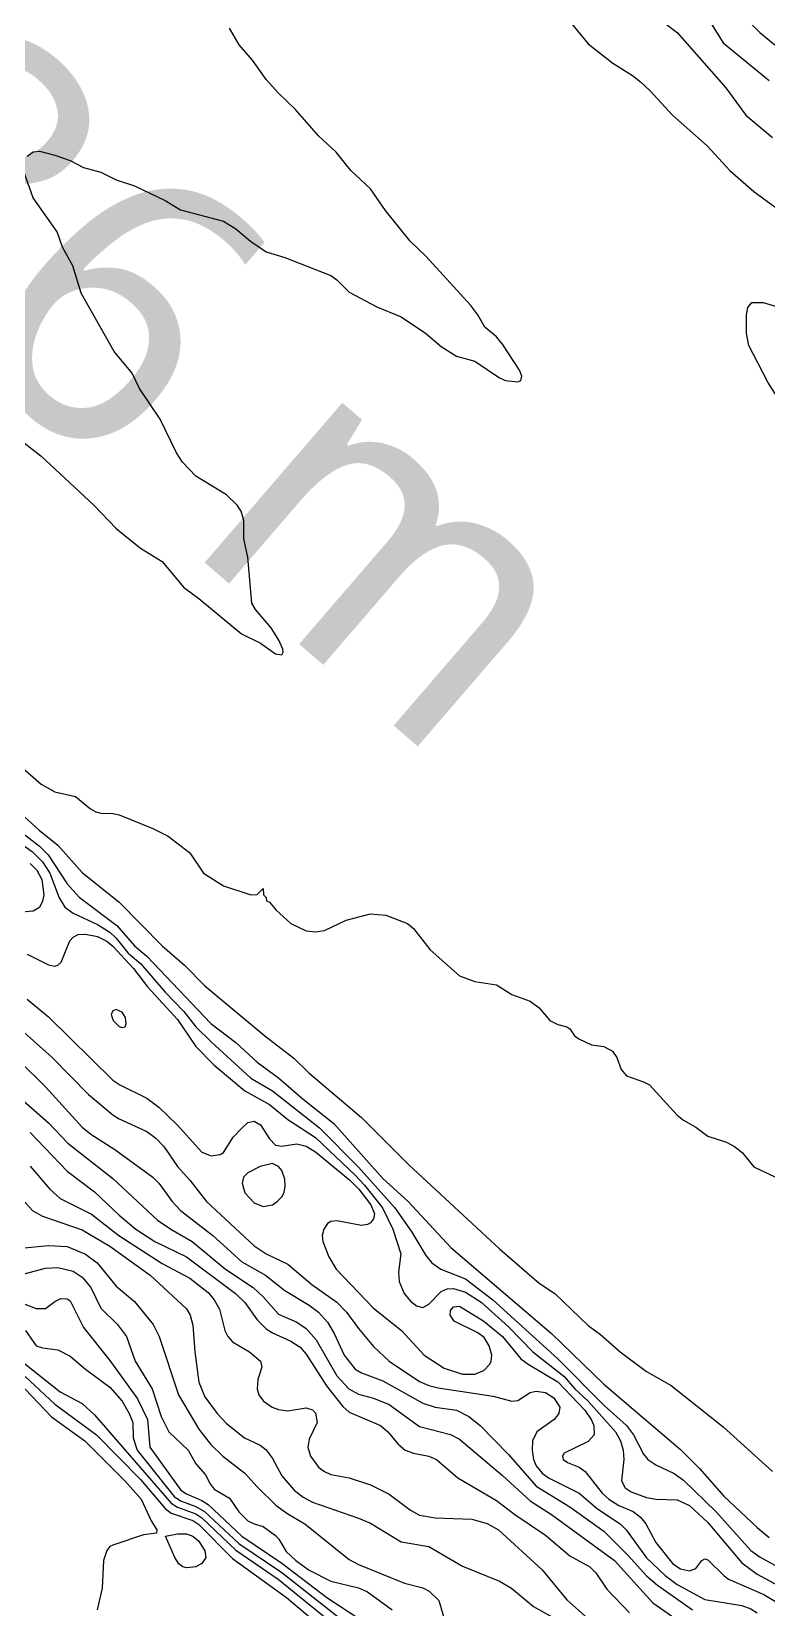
# Model space of a CAD drawing. Extents: x 474277 to 475042, y 254928 to 255625.
# Drawn here: x 474444.05 to 474462.47, y 255255.24 to 255294.67 of the extents above; entities that cross this region are included whole.
import ezdxf

# ---------------------------------------------------------------- set-up
doc = ezdxf.new("R2010")
doc.units = 0
doc.header["$MEASUREMENT"] = 0
doc.layers.add('BaseMapV2_DTM_export_MonNov09090547073261 — entities', color=1, linetype='CONTINUOUS')
doc.styles.get("Standard").update_dxf_attribs({"font": 'romans.shx'})

msp = doc.modelspace()

# ---------------------------------------------------------------- linework, layer by layer
at = {"layer": 'BaseMapV2_DTM_export_MonNov09090547073261 — entities', "color": 15, "linetype": 'Continuous', "true_color": 0xb7484b}
for points in [[(474461.338, 255295.568, 85.25), (474462.253, 255294.648, 85.25), (474462.63, 255294.341, 85.25)], [(474443.938, 255291.559, 86), (474444.091, 255291.661, 86), (474444.244, 255291.682, 86), (474444.628, 255291.581, 86), (474445.011, 255291.446, 86), (474445.347, 255291.274, 86), (474445.778, 255291.158, 86), (474446.161, 255290.964, 86), (474446.621, 255290.812, 86), (474447.388, 255290.452, 86), (474447.772, 255290.217, 86), (474448.845, 255289.932, 86), (474449.156, 255289.74, 86), (474449.522, 255289.434, 86), (474449.918, 255289.17, 86), (474450.379, 255289.025, 86), (474451.529, 255288.573, 86), (474451.682, 255288.463, 86), (474451.989, 255288.157, 86), (474452.679, 255287.795, 86), (474453.292, 255287.538, 86), (474453.899, 255287.133, 86), (474454.289, 255286.8, 86), (474454.672, 255286.562, 86), (474455.132, 255286.434, 86), (474455.746, 255286.014, 86), (474455.899, 255285.95, 86), (474456.206, 255285.917, 86), (474456.283, 255285.955, 86), (474456.306, 255286.06, 86), (474456.248, 255286.213, 86), (474455.823, 255286.862, 86), (474455.669, 255287.042, 86), (474455.383, 255287.287, 86), (474455.207, 255287.593, 86), (474455.035, 255287.823, 86), (474453.906, 255289.06, 86), (474453.511, 255289.434, 86), (474452.897, 255290.2, 86), (474452.52, 255290.737, 86), (474452.033, 255291.197, 86), (474451.666, 255291.657, 86), (474451.222, 255292.068, 86), (474450.643, 255292.731, 86), (474450.225, 255293.129, 86), (474449.918, 255293.475, 86), (474449.57, 255293.958, 86), (474449.238, 255294.341, 86), (474448.998, 255294.756, 86)], [(474457.433, 255295.013, 86), (474457.969, 255294.362, 86), (474458.583, 255293.88, 86), (474459.075, 255293.574, 86), (474459.273, 255293.417, 86), (474459.515, 255293.191, 86), (474460.07, 255292.577, 86), (474460.942, 255291.811, 86), (474461.507, 255291.197, 86), (474462.11, 255290.673, 86), (474462.753, 255290.2, 86)], [(474459.882, 255294.878, 85.75), (474460.193, 255294.644, 85.75), (474461.41, 255293.267, 85.75), (474461.908, 255292.577, 85.75), (474462.57, 255292.024, 85.75)], [(474460.94, 255295.031, 85.5), (474461.343, 255294.392, 85.5), (474462.493, 255293.444, 85.5)], [(474443.79, 255284.45, 86), (474444.28, 255284.066, 86), (474445.603, 255282.84, 86), (474446.161, 255282.255, 86), (474446.775, 255281.763, 86), (474447.311, 255281.425, 86), (474447.848, 255280.789, 86), (474448.232, 255280.505, 86), (474449.3, 255279.619, 86), (474449.775, 255279.389, 86), (474450.148, 255279.121, 86), (474450.302, 255279.097, 86), (474450.34, 255279.159, 86), (474450.334, 255279.236, 86), (474450.231, 255279.466, 86), (474450.036, 255279.772, 86), (474449.646, 255280.233, 86), (474449.552, 255280.386, 86), (474449.452, 255281.536, 86), (474449.357, 255281.996, 86), (474449.355, 255282.456, 86), (474449.289, 255282.686, 86), (474449.19, 255282.84, 86), (474448.922, 255283.097, 86), (474448.155, 255283.557, 86), (474447.825, 255283.913, 86), (474447.672, 255284.143, 86), (474447.263, 255284.986, 86), (474446.744, 255285.753, 86), (474446.561, 255286.137, 86), (474446.113, 255286.673, 86), (474445.286, 255288.13, 86), (474445.079, 255288.82, 86), (474444.826, 255289.28, 86), (474444.686, 255289.664, 86), (474444.091, 255290.515, 86), (474443.873, 255291.121, 86)], [(474462.847, 255285.293, 86.25), (474462.46, 255285.907, 86.25), (474461.981, 255286.827, 86.25), (474461.921, 255287.133, 86.25), (474461.923, 255287.593, 86.25), (474461.957, 255287.771, 86.25), (474462.059, 255287.9, 86.25), (474462.34, 255287.904, 86.25), (474462.877, 255287.738, 86.25)], [(474443.229, 255276.782, 86.25), (474444.289, 255275.862, 86.25), (474444.628, 255275.671, 86.25), (474445.149, 255275.555, 86.25), (474445.519, 255275.249, 86.25), (474445.654, 255275.172, 86.25), (474445.778, 255275.136, 86.25), (474446.085, 255275.132, 86.25), (474446.238, 255275.098, 86.25), (474447.081, 255274.754, 86.25), (474447.465, 255274.562, 86.25), (474448.002, 255274.152, 86.25), (474448.349, 255273.638, 86.25), (474448.845, 255273.321, 86.25), (474449.535, 255273.102, 86.25), (474449.688, 255273.104, 86.25), (474449.842, 255273.258, 86.25), (474449.85, 255273.102, 86.25), (474449.918, 255273.033, 86.25), (474449.926, 255272.948, 86.25), (474449.995, 255272.914, 86.25), (474450.164, 255272.718, 86.25), (474450.532, 255272.386, 86.25), (474450.915, 255272.201, 86.25), (474451.145, 255272.173, 86.25), (474451.375, 255272.207, 86.25), (474451.912, 255272.469, 86.25), (474452.525, 255272.623, 86.25), (474452.909, 255272.589, 86.25), (474453.446, 255272.386, 86.25), (474453.599, 255272.256, 86.25), (474454.017, 255271.721, 86.25), (474454.749, 255271.073, 86.25), (474455.132, 255270.932, 86.25), (474455.669, 255270.849, 86.25), (474456.053, 255270.613, 86.25), (474456.513, 255270.445, 86.25), (474456.743, 255270.274, 86.25), (474457.009, 255269.958, 86.25), (474457.203, 255269.857, 86.25), (474457.434, 255269.805, 86.25), (474457.509, 255269.754, 86.25), (474457.626, 255269.575, 86.25), (474457.728, 255269.498, 86.25), (474458.046, 255269.353, 86.25), (474458.353, 255269.307, 86.25), (474458.573, 255269.191, 86.25), (474458.681, 255269.038, 86.25), (474458.789, 255268.731, 86.25), (474458.927, 255268.578, 86.25), (474459.35, 255268.428, 86.25), (474459.496, 255268.348, 86.25), (474460.193, 255267.595, 86.25), (474460.346, 255267.465, 86.25), (474460.653, 255267.294, 86.25), (474460.96, 255267.071, 86.25), (474461.42, 255266.92, 86.25), (474461.623, 255266.814, 86.25), (474461.812, 255266.661, 86.25), (474462.11, 255266.299, 86.25), (474462.647, 255266.046, 86.25)], [(474443.784, 255275.135, 86.5), (474444.242, 255274.712, 86.5), (474444.704, 255274.338, 86.5), (474445.318, 255273.658, 86.5), (474446.238, 255272.913, 86.5), (474447.311, 255271.826, 86.5), (474447.873, 255271.338, 86.5), (474448.385, 255270.823, 86.5), (474449.878, 255269.575, 86.5), (474450.609, 255269.015, 86.5), (474450.981, 255268.654, 86.5), (474452.295, 255267.532, 86.5), (474453.484, 255266.354, 86.5), (474455.746, 255264.25, 86.5), (474456.743, 255263.395, 86.5), (474457.129, 255263.134, 86.5), (474457.969, 255262.338, 86.5), (474458.276, 255262.111, 86.5), (474458.769, 255261.677, 86.5), (474459.426, 255261.19, 86.5), (474460.04, 255260.838, 86.5), (474461.343, 255259.805, 86.5), (474462.57, 255258.689, 86.5)], [(474443.731, 255274.712, 86.75), (474444.244, 255274.313, 86.75), (474444.463, 255274.098, 86.75), (474444.935, 255273.374, 86.75), (474445.241, 255273.045, 86.75), (474446.182, 255272.335, 86.75), (474446.621, 255271.826, 86.75), (474446.93, 255271.568, 86.75), (474448.534, 255269.881, 86.75), (474449.152, 255269.41, 86.75), (474449.688, 255268.914, 86.75), (474450.225, 255268.529, 86.75), (474450.839, 255267.99, 86.75), (474451.605, 255267.384, 86.75), (474452.832, 255266.014, 86.75), (474453.468, 255265.434, 86.75), (474454.535, 255264.284, 86.75), (474457.049, 255262.139, 86.75), (474458.353, 255260.873, 86.75), (474460.27, 255259.238, 86.75), (474460.751, 255258.763, 86.75), (474461.353, 255258.073, 86.75), (474462.187, 255257.293, 86.75), (474462.493, 255257.043, 86.75)], [(474443.631, 255274.49, 87), (474444.073, 255274.175, 87), (474444.321, 255273.927, 87), (474444.509, 255273.638, 87), (474444.742, 255273.025, 87), (474444.877, 255272.795, 87), (474445.088, 255272.642, 87), (474445.701, 255272.356, 87), (474446.008, 255272.164, 87), (474446.161, 255272.02, 87), (474446.463, 255271.645, 87), (474446.775, 255271.386, 87), (474447.388, 255270.668, 87), (474447.856, 255270.188, 87), (474448.155, 255269.801, 87), (474448.538, 255269.427, 87), (474449.535, 255268.52, 87), (474450.072, 255268.204, 87), (474451.251, 255267.274, 87), (474452.219, 255266.295, 87), (474453.134, 255265.281, 87), (474453.559, 255264.667, 87), (474453.906, 255264.087, 87), (474454.059, 255263.9, 87), (474454.282, 255263.747, 87), (474454.902, 255263.501, 87), (474455.583, 255262.98, 87), (474457.203, 255261.509, 87), (474458.353, 255260.344, 87), (474458.92, 255259.837, 87), (474459.097, 255259.607, 87), (474459.35, 255259.125, 87), (474459.459, 255258.993, 87), (474459.656, 255258.859, 87), (474460.116, 255258.639, 87), (474460.346, 255258.477, 87), (474461.158, 255257.69, 87), (474462.033, 255256.72, 87), (474462.263, 255256.546, 87), (474462.877, 255256.217, 87)], [(474444.014, 255273.885, 87.25), (474444.178, 255273.715, 87.25), (474444.302, 255273.485, 87.25), (474444.354, 255273.102, 87.25), (474444.321, 255272.937, 87.25), (474444.244, 255272.786, 87.25), (474444.091, 255272.687, 87.25), (474443.506, 255272.642, 87.25)], [(474443.938, 255271.613, 87.25), (474444.474, 255271.349, 87.25), (474444.628, 255271.32, 87.25), (474444.704, 255271.339, 87.25), (474444.787, 255271.415, 87.25), (474445.006, 255271.952, 87.25), (474445.088, 255272.042, 87.25), (474445.211, 255272.105, 87.25), (474445.395, 255272.119, 87.25), (474445.701, 255272.057, 87.25), (474445.931, 255271.941, 87.25), (474446.085, 255271.817, 87.25), (474446.597, 255271.261, 87.25), (474446.944, 255270.801, 87.25), (474447.695, 255269.983, 87.25), (474448.155, 255269.311, 87.25), (474448.615, 255268.841, 87.25), (474449.382, 255268.2, 87.25), (474449.995, 255267.858, 87.25), (474450.455, 255267.489, 87.25), (474451.145, 255267.034, 87.25), (474452.142, 255266.096, 87.25), (474452.372, 255265.846, 87.25), (474452.826, 255265.281, 87.25), (474453.081, 255264.744, 87.25), (474453.284, 255264.131, 87.25), (474453.221, 255263.67, 87.25), (474453.239, 255263.44, 87.25), (474453.368, 255263.134, 87.25), (474453.522, 255262.945, 87.25), (474453.676, 255262.832, 87.25), (474453.829, 255262.79, 87.25), (474453.982, 255262.875, 87.25), (474454.289, 255263.184, 87.25), (474454.442, 255263.251, 87.25), (474454.596, 255263.262, 87.25), (474454.902, 255263.172, 87.25), (474455.286, 255262.922, 87.25), (474455.976, 255262.302, 87.25), (474456.583, 255261.677, 87.25), (474457.356, 255261.068, 87.25), (474457.63, 255260.757, 87.25), (474457.965, 255260.45, 87.25), (474458.647, 255259.683, 87.25), (474458.777, 255259.453, 87.25), (474458.842, 255259.223, 87.25), (474458.855, 255258.993, 87.25), (474458.801, 255258.456, 87.25), (474458.89, 255258.281, 87.25), (474459.043, 255258.184, 87.25), (474459.426, 255258.044, 87.25), (474459.656, 255258.002, 87.25), (474460.193, 255257.981, 87.25), (474460.5, 255257.838, 87.25), (474460.96, 255257.412, 87.25), (474461.803, 255256.412, 87.25), (474462.187, 255256.122, 87.25), (474462.696, 255255.85, 87.25)], [(474443.938, 255270.495, 87.5), (474444.474, 255270.051, 87.5), (474446.085, 255268.47, 87.5), (474446.255, 255268.348, 87.5), (474446.928, 255268.015, 87.5), (474447.235, 255267.791, 87.5), (474447.693, 255267.351, 87.5), (474448.308, 255266.669, 87.5), (474448.538, 255266.575, 87.5), (474448.768, 255266.608, 87.5), (474448.845, 255266.665, 87.5), (474449.092, 255267.044, 87.5), (474449.305, 255267.272, 87.5), (474449.458, 255267.407, 87.5), (474449.612, 255267.444, 87.5), (474449.769, 255267.351, 87.5), (474449.995, 255267, 87.5), (474450.148, 255266.843, 87.5), (474450.302, 255266.821, 87.5), (474450.685, 255266.878, 87.5), (474450.915, 255266.817, 87.5), (474451.145, 255266.675, 87.5), (474452.01, 255265.971, 87.5), (474452.234, 255265.741, 87.5), (474452.528, 255265.357, 87.5), (474452.622, 255265.127, 87.5), (474452.602, 255265, 87.5), (474452.525, 255264.903, 87.5), (474452.449, 255264.86, 87.5), (474452.295, 255264.834, 87.5), (474451.682, 255264.95, 87.5), (474451.529, 255264.934, 87.5), (474451.452, 255264.886, 87.5), (474451.353, 255264.744, 87.5), (474451.317, 255264.591, 87.5), (474451.334, 255264.437, 87.5), (474451.479, 255264.054, 87.5), (474451.662, 255263.747, 87.5), (474452.602, 255262.77, 87.5), (474453.3, 255262.214, 87.5), (474453.865, 255261.6, 87.5), (474454.366, 255261.271, 87.5), (474454.826, 255261.124, 87.5), (474455.132, 255261.126, 87.5), (474455.353, 255261.217, 87.5), (474455.503, 255261.37, 87.5), (474455.541, 255261.447, 87.5), (474455.557, 255261.6, 87.5), (474455.486, 255261.83, 87.5), (474455.362, 255262.039, 87.5), (474455.209, 255262.158, 87.5), (474454.618, 255262.444, 87.5), (474454.514, 255262.597, 87.5), (474454.519, 255262.709, 87.5), (474454.596, 255262.807, 87.5), (474454.749, 255262.824, 87.5), (474455.359, 255262.444, 87.5), (474455.823, 255262.06, 87.5), (474456.283, 255261.508, 87.5), (474456.464, 255261.37, 87.5), (474457.203, 255260.927, 87.5), (474457.879, 255260.22, 87.5), (474458.04, 255259.99, 87.5), (474458.108, 255259.837, 87.5), (474458.117, 255259.607, 87.5), (474457.969, 255259.442, 87.5), (474457.368, 255259.147, 87.5), (474457.324, 255259.07, 87.5), (474457.343, 255258.993, 87.5), (474457.446, 255258.917, 87.5), (474457.739, 255258.801, 87.5), (474457.893, 255258.693, 87.5), (474458.317, 255258.15, 87.5), (474458.482, 255257.996, 87.5), (474458.735, 255257.843, 87.5), (474459.088, 255257.69, 87.5), (474459.273, 255257.553, 87.5), (474459.41, 255257.383, 87.5), (474459.656, 255256.915, 87.5), (474460.084, 255256.386, 87.5), (474460.27, 255256.258, 87.5), (474460.5, 255256.206, 87.5), (474460.653, 255256.267, 87.5), (474460.808, 255256.463, 87.5), (474460.883, 255256.508, 87.5), (474460.96, 255256.486, 87.5), (474461.361, 255256.08, 87.5), (474461.471, 255256.003, 87.5), (474462.355, 255255.619, 87.5), (474462.647, 255255.443, 87.5)], [(474446.391, 255269.799, 87.25), (474446.416, 255269.881, 87.25), (474446.399, 255270.035, 87.25), (474446.315, 255270.169, 87.25), (474446.161, 255270.236, 87.25), (474446.085, 255270.204, 87.25), (474446.04, 255270.111, 87.25), (474446.087, 255269.958, 87.25), (474446.238, 255269.813, 87.25), (474446.315, 255269.782, 87.25), (474446.391, 255269.799, 87.25)], [(474443.861, 255269.656, 87.75), (474444.564, 255269.038, 87.75), (474445.471, 255268.108, 87.75), (474446.085, 255267.598, 87.75), (474446.238, 255267.501, 87.75), (474446.928, 255267.187, 87.75), (474447.158, 255267.015, 87.75), (474447.358, 255266.814, 87.75), (474447.695, 255266.313, 87.75), (474448.006, 255265.971, 87.75), (474448.422, 255265.434, 87.75), (474449.612, 255264.332, 87.75), (474449.917, 255264.131, 87.75), (474450.455, 255263.868, 87.75), (474451.057, 255263.364, 87.75), (474451.682, 255262.92, 87.75), (474451.919, 255262.674, 87.75), (474452.219, 255262.261, 87.75), (474452.602, 255261.811, 87.75), (474452.99, 255261.447, 87.75), (474453.752, 255260.939, 87.75), (474453.982, 255260.838, 87.75), (474454.212, 255260.779, 87.75), (474455.592, 255260.573, 87.75), (474456.053, 255260.448, 87.75), (474456.206, 255260.465, 87.75), (474456.513, 255260.662, 87.75), (474456.666, 255260.701, 87.75), (474456.896, 255260.661, 87.75), (474457.107, 255260.527, 87.75), (474457.253, 255260.297, 87.75), (474457.235, 255260.143, 87.75), (474457.111, 255259.99, 87.75), (474456.68, 255259.683, 87.75), (474456.577, 255259.453, 87.75), (474456.567, 255259.223, 87.75), (474456.602, 255258.993, 87.75), (474456.666, 255258.835, 87.75), (474456.819, 255258.646, 87.75), (474456.973, 255258.53, 87.75), (474457.739, 255258.148, 87.75), (474458.199, 255257.755, 87.75), (474458.762, 255257.383, 87.75), (474458.911, 255257.23, 87.75), (474459.426, 255256.534, 87.75), (474459.886, 255256.089, 87.75), (474460.193, 255255.864, 87.75), (474460.883, 255255.495, 87.75), (474461.803, 255255.34, 87.75), (474462.033, 255255.257, 87.75), (474462.187, 255255.159, 87.75)], [(474443.732, 255268.961, 88), (474444.398, 255268.304, 88), (474445.318, 255267.297, 88), (474445.532, 255267.121, 88), (474446.13, 255266.738, 88), (474447.081, 255266.041, 88), (474447.235, 255265.892, 88), (474447.567, 255265.434, 88), (474447.772, 255265.215, 88), (474448.582, 255264.591, 88), (474449.305, 255263.925, 88), (474449.901, 255263.594, 88), (474450.379, 255263.209, 88), (474450.992, 255262.846, 88), (474451.226, 255262.674, 88), (474451.452, 255262.423, 88), (474451.617, 255262.137, 88), (474451.864, 255261.6, 88), (474452.142, 255261.249, 88), (474452.295, 255261.159, 88), (474452.832, 255260.953, 88), (474453.829, 255260.4, 88), (474454.136, 255260.301, 88), (474454.672, 255260.219, 88), (474454.985, 255260.067, 88), (474455.268, 255259.837, 88), (474455.976, 255259.117, 88), (474456.666, 255258.326, 88), (474457.509, 255257.803, 88), (474458.353, 255257.201, 88), (474458.966, 255256.595, 88), (474459.424, 255256.08, 88), (474459.701, 255255.85, 88), (474460.576, 255255.23, 88)], [(474443.842, 255267.964, 88.25), (474444.474, 255267.4, 88.25), (474444.958, 255266.891, 88.25), (474446.085, 255266.008, 88.25), (474447.199, 255264.974, 88.25), (474447.531, 255264.744, 88.25), (474448.068, 255264.437, 88.25), (474448.897, 255263.747, 88.25), (474449.591, 255263.287, 88.25), (474449.838, 255263.057, 88.25), (474450.225, 255262.622, 88.25), (474450.685, 255262.418, 88.25), (474450.915, 255262.265, 88.25), (474451.162, 255261.984, 88.25), (474451.682, 255261.079, 88.25), (474451.982, 255260.757, 88.25), (474452.219, 255260.623, 88.25), (474452.602, 255260.525, 88.25), (474452.986, 255260.366, 88.25), (474453.752, 255259.817, 88.25), (474454.519, 255259.612, 88.25), (474454.749, 255259.501, 88.25), (474455.823, 255258.591, 88.25), (474456.513, 255257.96, 88.25), (474457.046, 255257.613, 88.25), (474458.624, 255256.463, 88.25), (474459.58, 255255.411, 88.25), (474460.047, 255255.083, 88.25)], [(474444.014, 255267.161, 88.5), (474444.935, 255266.192, 88.5), (474445.625, 255265.679, 88.5), (474446.238, 255265.094, 88.5), (474446.658, 255264.744, 88.5), (474447.134, 255264.437, 88.5), (474447.925, 255264.054, 88.5), (474449.144, 255263.134, 88.5), (474449.382, 255262.913, 88.5), (474449.688, 255262.482, 88.5), (474449.918, 255262.255, 88.5), (474450.072, 255262.156, 88.5), (474450.532, 255261.95, 88.5), (474450.762, 255261.793, 88.5), (474450.915, 255261.622, 88.5), (474451.423, 255260.833, 88.5), (474451.835, 255260.312, 88.5), (474451.989, 255260.173, 88.5), (474452.776, 255259.837, 88.5), (474452.96, 255259.683, 88.5), (474453.216, 255259.371, 88.5), (474453.391, 255259.223, 88.5), (474453.599, 255259.144, 88.5), (474453.982, 255259.073, 88.5), (474454.169, 255258.993, 88.5), (474454.709, 255258.533, 88.5), (474455.669, 255257.962, 88.5), (474456.129, 255257.614, 88.5), (474456.896, 255257.103, 88.5), (474457.509, 255256.584, 88.5), (474458.01, 255256.31, 88.5), (474458.157, 255256.156, 88.5), (474458.43, 255255.747, 88.5), (474458.995, 255255.159, 88.5)], [(474444.014, 255266.317, 88.75), (474444.507, 255265.741, 88.75), (474444.764, 255265.511, 88.75), (474445.548, 255265.116, 88.75), (474446.23, 255264.591, 88.75), (474447.311, 255263.891, 88.75), (474448.007, 255263.517, 88.75), (474448.462, 255263.165, 88.75), (474448.617, 255262.98, 88.75), (474448.745, 255262.75, 88.75), (474448.882, 255262.214, 88.75), (474448.956, 255262.06, 88.75), (474449.075, 255261.931, 88.75), (474449.494, 255261.677, 88.75), (474449.77, 255261.447, 88.75), (474449.804, 255261.294, 88.75), (474449.706, 255260.987, 88.75), (474449.686, 255260.757, 88.75), (474449.727, 255260.603, 88.75), (474449.848, 255260.45, 88.75), (474450.062, 255260.297, 88.75), (474450.225, 255260.238, 88.75), (474450.455, 255260.21, 88.75), (474450.915, 255260.284, 88.75), (474451.069, 255260.227, 88.75), (474451.145, 255260.144, 88.75), (474451.19, 255259.913, 88.75), (474450.992, 255259.494, 88.75), (474450.957, 255259.3, 88.75), (474451.022, 255259.07, 88.75), (474451.222, 255258.802, 88.75), (474451.375, 255258.686, 88.75), (474451.529, 255258.619, 88.75), (474451.989, 255258.535, 88.75), (474452.525, 255258.355, 88.75), (474452.986, 255258.124, 88.75), (474453.522, 255257.725, 88.75), (474453.752, 255257.602, 88.75), (474454.136, 255257.53, 88.75), (474455.056, 255257.503, 88.75), (474455.439, 255257.389, 88.75), (474455.719, 255257.23, 88.75), (474456.811, 255256.233, 88.75), (474457.433, 255255.482, 88.75), (474458.399, 255254.623, 88.75)], [(474450.072, 255265.356, 87.5), (474450.192, 255265.434, 87.5), (474450.302, 255265.555, 87.5), (474450.361, 255265.664, 87.5), (474450.393, 255265.817, 87.5), (474450.379, 255265.995, 87.5), (474450.302, 255266.208, 87.5), (474450.225, 255266.312, 87.5), (474450.072, 255266.39, 87.5), (474449.765, 255266.308, 87.5), (474449.458, 255266.149, 87.5), (474449.351, 255266.047, 87.5), (474449.311, 255265.894, 87.5), (474449.382, 255265.653, 87.5), (474449.612, 255265.401, 87.5), (474449.842, 255265.311, 87.5), (474450.072, 255265.356, 87.5)], [(474443.801, 255265.511, 89), (474444.082, 255265.204, 89), (474444.321, 255265.07, 89), (474445.318, 255264.731, 89), (474446.008, 255264.317, 89), (474447.014, 255263.594, 89), (474447.925, 255262.755, 89), (474448.012, 255262.597, 89), (474448.078, 255262.348, 89), (474448.131, 255261.677, 89), (474448.232, 255260.924, 89), (474448.385, 255260.552, 89), (474448.692, 255260.139, 89), (474448.922, 255259.892, 89), (474449.375, 255259.53, 89), (474449.765, 255259.352, 89), (474449.918, 255259.233, 89), (474450.072, 255259.011, 89), (474450.302, 255258.583, 89), (474450.612, 255258.226, 89), (474450.839, 255258.048, 89), (474451.069, 255257.92, 89), (474452.219, 255257.527, 89), (474452.525, 255257.395, 89), (474453.292, 255256.932, 89), (474453.982, 255256.812, 89), (474454.826, 255256.328, 89), (474455.746, 255255.95, 89), (474456.045, 255255.773, 89), (474456.601, 255255.313, 89), (474457.203, 255254.972, 89)], [(474443.784, 255264.268, 89.25), (474444.474, 255264.341, 89.25), (474444.935, 255264.314, 89.25), (474445.395, 255264.123, 89.25), (474445.686, 255263.901, 89.25), (474446.161, 255263.32, 89.25), (474446.621, 255262.94, 89.25), (474447.089, 255262.367, 89.25), (474447.243, 255262.06, 89.25), (474447.726, 255260.603, 89.25), (474448.232, 255259.744, 89.25), (474448.525, 255259.377, 89.25), (474448.834, 255259.07, 89.25), (474449.382, 255258.645, 89.25), (474449.689, 255258.303, 89.25), (474450.168, 255257.843, 89.25), (474450.455, 255257.634, 89.25), (474450.879, 255257.383, 89.25), (474451.989, 255256.49, 89.25), (474452.219, 255256.369, 89.25), (474453.369, 255255.901, 89.25), (474453.829, 255255.783, 89.25), (474453.991, 255255.696, 89.25), (474454.229, 255255.466, 89.25), (474454.393, 255254.929, 89.25)], [(474443.861, 255263.632, 89.5), (474444.398, 255263.769, 89.5), (474444.704, 255263.791, 89.5), (474445.088, 255263.698, 89.5), (474445.318, 255263.549, 89.5), (474445.527, 255263.287, 89.5), (474445.778, 255262.773, 89.5), (474446.196, 255262.367, 89.5), (474446.426, 255262.06, 89.5), (474446.637, 255261.447, 89.5), (474447.064, 255260.757, 89.5), (474447.288, 255260.067, 89.5), (474447.48, 255259.683, 89.5), (474447.967, 255259.223, 89.5), (474448.155, 255258.88, 89.5), (474448.394, 255258.61, 89.5), (474448.512, 255258.38, 89.5), (474448.615, 255258.249, 89.5), (474448.998, 255258.023, 89.5), (474449.228, 255257.684, 89.5), (474449.453, 255257.46, 89.5), (474449.612, 255257.381, 89.5), (474449.842, 255257.317, 89.5), (474450.148, 255257.089, 89.5), (474450.232, 255257, 89.5), (474450.412, 255256.693, 89.5), (474450.653, 255256.463, 89.5), (474450.992, 255256.224, 89.5), (474451.529, 255255.948, 89.5), (474452.219, 255255.783, 89.5), (474452.449, 255255.682, 89.5), (474453.062, 255255.235, 89.5)], [(474443.708, 255262.939, 89.75), (474444.168, 255262.76, 89.75), (474444.398, 255262.766, 89.75), (474444.628, 255262.941, 89.75), (474444.781, 255263.014, 89.75), (474444.935, 255263.005, 89.75), (474445.011, 255262.953, 89.75), (474445.345, 255262.29, 89.75), (474446.008, 255261.461, 89.75), (474446.698, 255260.506, 89.75), (474446.947, 255259.99, 89.75), (474447.008, 255259.3, 89.75), (474447.785, 255258.226, 89.75), (474447.925, 255258.129, 89.75), (474448.308, 255257.966, 89.75), (474448.462, 255257.862, 89.75), (474449.305, 255257.073, 89.75), (474450.302, 255256.401, 89.75), (474451.429, 255255.543, 89.75), (474452.525, 255254.826, 89.75)], [(474443.898, 255262.214, 90), (474444.168, 255261.833, 90), (474444.321, 255261.778, 90), (474444.704, 255261.732, 90), (474445.011, 255261.569, 90), (474445.395, 255261.244, 90), (474446.008, 255260.797, 90), (474446.312, 255260.45, 90), (474446.49, 255260.143, 90), (474446.585, 255259.913, 90), (474446.586, 255259.53, 90), (474446.691, 255259.223, 90), (474447.618, 255258.069, 90), (474447.772, 255257.958, 90), (474448.155, 255257.818, 90), (474448.376, 255257.69, 90), (474449.228, 255256.889, 90), (474450.302, 255256.168, 90), (474451.759, 255255.026, 90)], [(474443.702, 255261.524, 90.25), (474444.767, 255260.68, 90.25), (474445.318, 255260.388, 90.25), (474445.625, 255260.102, 90.25), (474447.541, 255257.895, 90.25), (474447.695, 255257.798, 90.25), (474448.155, 255257.634, 90.25), (474448.307, 255257.536, 90.25), (474449.152, 255256.728, 90.25), (474450.217, 255256.003, 90.25), (474451.682, 255254.812, 90.25)], [(474443.727, 255260.91, 90.75), (474444.551, 255260.058, 90.75), (474445.379, 255259.453, 90.75), (474446.384, 255258.456, 90.75), (474446.788, 255257.996, 90.75), (474447.038, 255257.46, 90.75), (474447.18, 255257.23, 90.75), (474447.171, 255257.153, 90.75), (474446.851, 255257.108, 90.75), (474446.085, 255256.852, 90.75), (474446.008, 255256.812, 90.75), (474445.931, 255256.717, 90.75), (474445.845, 255256.463, 90.75), (474445.818, 255255.773, 90.75), (474445.687, 255255.236, 90.75)], [(474443.893, 255261.063, 90.5), (474444.628, 255260.376, 90.5), (474445.676, 255259.607, 90.5), (474446.775, 255258.488, 90.5), (474447.388, 255257.764, 90.5), (474447.541, 255257.653, 90.5), (474448.078, 255257.462, 90.5), (474448.232, 255257.363, 90.5), (474449.075, 255256.52, 90.5), (474450.425, 255255.543, 90.5), (474451.055, 255255.006, 90.5)], [(474448.16, 255256.31, 90.75), (474447.925, 255256.283, 90.75), (474447.833, 255256.31, 90.75), (474447.728, 255256.386, 90.75), (474447.632, 255256.54, 90.75), (474447.398, 255257.076, 90.75), (474447.695, 255257.133, 90.75), (474447.925, 255257.129, 90.75), (474448.078, 255257.073, 90.75), (474448.232, 255256.949, 90.75), (474448.385, 255256.71, 90.75), (474448.403, 255256.54, 90.75), (474448.308, 255256.393, 90.75), (474448.16, 255256.31, 90.75)]]:
    msp.add_polyline3d(points, dxfattribs=at)

# ---------------------------------------------------------------- texts
at = {"layer": 'BaseMapV2_DTM_export_MonNov09090547073261 — entities', "color": 250, "true_color": 0x323232, "insert": (474437.995, 255290.219), "char_height": 0.2, "width": 17.61571, "attachment_point": 7, "rotation": 319.2431}
msp.add_mtext('\\fOpen Sans|i0|b0;\\H7.02279;86\\~m', dxfattribs=at)

doc.saveas('drawing.dxf')
